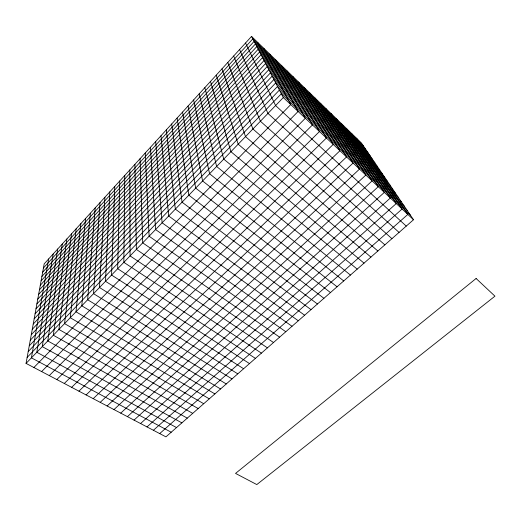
<?xml version="1.0" encoding="UTF-8"?>
<svg xmlns="http://www.w3.org/2000/svg" width="521" height="521" viewBox="0 0 521 521"><rect width="100%" height="100%" fill="white"/><g stroke="black" fill="none" stroke-linecap="round" stroke-linejoin="round"><path stroke-width="0.78" d="M124.766 175.479L123.842 262.343L261.399 353.134M119.745 180.982L117.668 268.719L255.42 358.376M114.763 186.453L111.553 275.042L249.494 363.573M109.814 191.878L105.489 281.301L243.613 368.731M104.903 197.264L99.485 287.507L237.778 373.85M100.025 202.61L93.533 293.662L231.988 378.923M95.187 207.918L87.632 299.757L226.244 383.964M90.387 213.187L81.784 305.801L220.546 388.959M85.613 218.416L75.988 311.792L214.893 393.915M80.879 223.613L70.244 317.725L209.286 398.839M76.177 228.771L64.552 323.613L203.718 403.716M71.514 233.89L58.906 329.441L198.195 408.562M66.877 238.97L53.311 335.224L192.711 413.368M62.279 244.017L47.763 340.955L187.273 418.135M57.707 249.025L42.266 346.641L181.875 422.87M53.175 254.001L36.815 352.274L176.521 427.565M48.668 258.944L31.41 357.855L171.207 432.228M26.05 363.397L44.194 263.847L251.539 36.424L361.405 142.949L413.505 219.745L165.932 436.858L26.05 363.397L283.3 97.57L251.539 36.424M43.445 267.983L252.815 38.88L363.554 146.114M42.676 272.19L254.111 41.38L365.742 149.345M41.895 276.475L255.44 43.94L367.969 152.627M41.1 280.839L256.801 46.558L370.242 155.974M40.286 285.287L258.188 49.228L372.554 159.387M39.466 289.813L259.608 51.957L374.918 162.871M38.619 294.424L261.054 54.744L377.321 166.414M37.766 299.126L262.532 57.597L379.776 170.028M36.893 303.919L264.049 60.514L382.277 173.721M36.001 308.797L265.599 63.497L384.83 177.485M35.096 313.779L267.182 66.545L387.435 181.321M34.171 318.852L268.81 69.671L390.092 185.242M33.227 324.036L270.471 72.868L392.808 189.24M32.263 329.318L272.17 76.144L395.576 193.324M31.28 334.71L273.909 79.498L398.409 197.498M30.277 340.206L275.694 82.937L401.3 201.757M29.254 345.827L277.524 86.453L404.25 206.108M28.206 351.558L279.399 90.068L407.266 210.556M27.138 357.413L281.327 93.767L410.353 215.101M33.891 367.513L290.757 104.571L257.667 42.37M41.634 371.584L298.103 111.461L263.73 48.245M49.28 375.595L305.345 118.254L269.709 54.047M56.835 379.562L312.47 124.942L275.622 59.778M64.285 383.476L319.49 131.533L281.464 65.444M71.651 387.344L326.406 138.019L287.24 71.038M78.925 391.16L333.225 144.415L292.939 76.567M86.108 394.938L339.939 150.719L298.579 82.038M93.207 398.663L346.556 156.932L304.147 87.437M100.214 402.342L353.082 163.053L309.656 92.777M107.144 405.983L359.516 169.084L315.101 98.052M113.988 409.578L365.853 175.036L320.48 103.269M120.748 413.127L372.105 180.898L325.801 108.427M127.43 416.637L378.266 186.681L331.056 113.526M134.034 420.108L384.342 192.386L336.26 118.573M140.566 423.534L390.333 198.006L341.398 123.555M147.013 426.92L396.247 203.555L346.485 128.485M153.395 430.274L402.075 209.025L351.512 133.363M159.7 433.583L407.832 214.424L356.488 138.182M267.423 347.852L130.074 255.902L129.82 169.931M273.499 342.525L136.359 249.403L134.919 164.336M279.621 337.159L142.708 242.845L140.051 158.703M285.795 331.74L149.11 236.228L145.229 153.031M292.014 326.283L155.577 229.546L150.439 147.313M298.292 320.78L162.103 222.806L155.694 141.549M304.622 315.231L168.693 215.994L160.989 135.747M310.998 309.637L175.343 209.123L166.323 129.898M317.432 303.997L182.057 202.187L171.696 123.998M323.919 298.305L188.836 195.18L177.107 118.059M330.464 292.568L195.681 188.107L182.571 112.074M337.061 286.784L202.591 180.963L188.068 106.037M343.717 280.949L209.572 173.754L193.617 99.96M350.425 275.062L216.619 166.473L199.198 93.832M357.198 269.129L223.737 159.113L204.831 87.652M364.023 263.144L230.92 151.689L210.51 81.426M370.906 257.1L238.182 144.187L216.228 75.154M377.855 251.011L245.515 136.613L221.998 68.824M384.856 244.87L252.919 128.961L227.814 62.448M391.929 238.67L260.396 121.23L233.668 56.021M399.053 232.418L267.95 113.422L239.575 49.541M406.25 226.114L275.583 105.535L245.534 43.009M283.3 97.57L413.505 219.745M476.103 278.488L235.538 473.407L256.801 484.576L494.95 296.169L476.103 278.488"/></g></svg>
